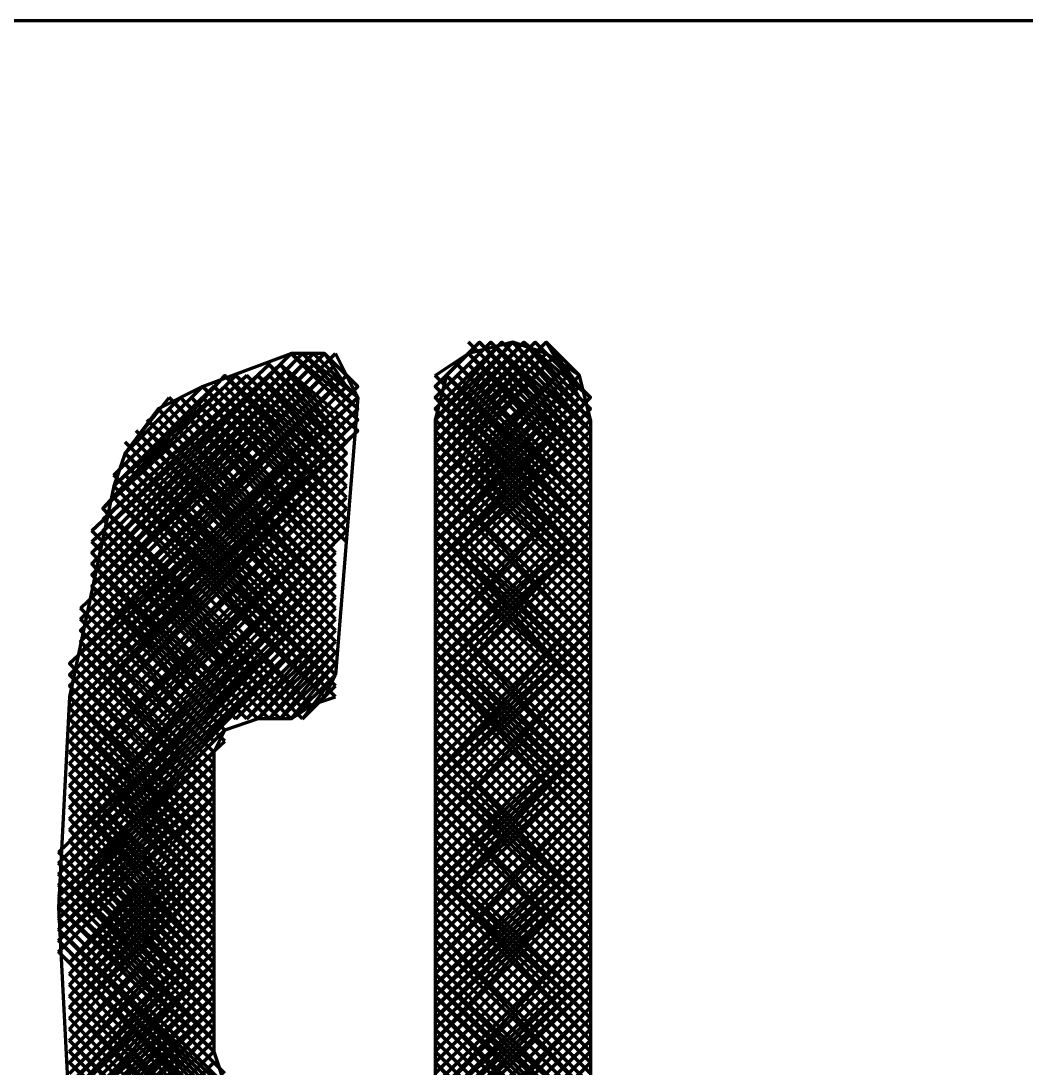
# Model space of a CAD drawing. Header units: inches. Extents: x 19 to 378, y -1 to 556.
# Drawn here: x 185.73 to 195.81, y 247.06 to 257.56 of the extents above; entities that cross this region are included whole.
import ezdxf

# ---------------------------------------------------------------- set-up
doc = ezdxf.new("R2010")
doc.units = ezdxf.units.IN
doc.layers.add('P', color=250, linetype='CONTINUOUS', lineweight=100)

msp = doc.modelspace()

# ---------------------------------------------------------------- linework, layer by layer
at = {"layer": 'P', "color": 0, "linetype": 'CONTINUOUS'}
for points in [[(168.222, 238.778), (205.889, 238.778), (205.889, 257.556), (168.222, 257.556), (168.222, 238.778)], [(191.444, 253.556), (191.333, 254), (191, 254.222), (190.667, 254.333), (190.222, 254.222), (190, 254), (189.889, 253.556)], [(189.889, 253.111), (191, 254.333)], [(189.889, 253.111), (191, 254.333)], [(189.889, 253.222), (191, 254.333)], [(189.889, 253.222), (191, 254.333)], [(189.889, 253.222), (191, 254.333)], [(189.889, 253.222), (191, 254.333)], [(189.889, 253.222), (190.889, 254.333)], [(189.889, 253.222), (190.889, 254.333)], [(189.889, 253.333), (190.889, 254.333)], [(189.889, 253.333), (190.889, 254.333)], [(189.889, 253.333), (190.778, 254.333)], [(189.889, 253.444), (190.778, 254.333)], [(189.889, 253.444), (190.778, 254.333)], [(189.889, 253.444), (190.778, 254.333)], [(189.889, 253.444), (190.778, 254.333)], [(189.889, 253.444), (190.778, 254.333)], [(189.889, 253.444), (190.778, 254.333)], [(189.889, 253.444), (190.667, 254.333)], [(189.889, 253.556), (190.667, 254.333)], [(189.889, 253.556), (190.667, 254.333)], [(189.889, 253.556), (190.556, 254.333)], [(189.889, 253.667), (190.556, 254.333)], [(189.889, 253.667), (190.556, 254.333)], [(189.889, 253.778), (190.444, 254.333)], [(189.889, 253.778), (190.444, 254.333)], [(189.889, 253.778), (190.444, 254.333)], [(189.889, 253.778), (190.444, 254.333)], [(189.889, 253.778), (190.444, 254.333)], [(189.889, 253.889), (190.333, 254.333)], [(191.444, 253), (190.222, 254.222), (191.444, 253), (190.222, 254.222), (191.444, 253.111), (190.222, 254.333)], [(191.444, 253.111), (190.333, 254.333), (191.444, 253.222), (190.333, 254.333), (191.444, 253.222)], [(191.444, 253.222), (190.444, 254.333), (191.444, 253.222), (190.444, 254.333), (191.444, 253.222)], [(191.444, 253.333), (190.444, 254.333), (191.444, 253.333), (190.444, 254.333), (191.444, 253.444), (190.556, 254.333), (191.444, 253.444)], [(191.444, 253.444), (190.556, 254.333), (191.444, 253.444), (190.667, 254.333), (191.444, 253.556), (190.667, 254.333)], [(191.444, 253.556), (190.778, 254.333), (191.444, 253.667), (190.778, 254.333), (191.444, 253.778), (190.778, 254.333)], [(191.444, 253.778), (190.889, 254.333), (191.444, 253.778)], [(191.333, 253.778), (191, 254.333), (191.333, 253.889)], [(191.333, 254), (191, 254.333)], [(186.333, 251.667), (188.889, 254.111), (186.444, 251.667), (188.889, 254.111), (186.444, 251.667), (188.889, 254.111), (186.444, 251.778), (188.889, 254.222)], [(186.444, 251.778), (188.778, 254.222), (186.444, 251.889), (188.778, 254.222), (186.444, 251.889), (188.667, 254.222), (186.444, 251.889)], [(188.667, 254.222), (186.444, 252), (188.556, 254.222), (186.444, 252.111), (188.556, 254.222)], [(186.444, 252.111), (188.556, 254.222), (186.444, 252.111), (188.444, 254.222), (186.444, 252.222), (188.333, 254.111), (186.444, 252.222)], [(187.556, 253.889), (188.444, 254.222)], [(189.111, 253.556), (188.444, 254.222)], [(189.111, 253.556), (188.444, 254.222)], [(189.111, 253.556), (188.444, 254.222)], [(189.111, 253.667), (188.444, 254.222)], [(189.111, 253.778), (189, 254), (188.778, 254.222), (188.444, 254.222)], [(189.111, 253.667), (188.556, 254.222)], [(189.111, 253.667), (188.556, 254.222)], [(189.111, 253.667), (188.556, 254.222)], [(189.111, 253.778), (188.556, 254.222)], [(189.111, 253.778), (188.556, 254.222)], [(189.111, 253.778), (188.556, 254.222)], [(189.111, 253.778), (188.556, 254.222)], [(189.111, 253.778), (188.667, 254.222)], [(189.111, 253.778), (188.667, 254.222)], [(189.111, 253.889), (188.778, 254.222)], [(189, 253.889), (188.778, 254.222)], [(189, 254), (188.889, 254.222)], [(189.889, 252.889), (191.111, 254.222)], [(189.889, 253), (191.111, 254.222)], [(189.889, 253), (191.111, 254.222)], [(189.889, 253), (191.111, 254.222)], [(189.889, 253), (191.111, 254.222)], [(189.889, 253), (191, 254.222)], [(189.889, 253), (191, 254.222)], [(189.889, 253.111), (191, 254.222)], [(189.889, 254), (190.222, 254.222)], [(190, 254), (190.222, 254.222)], [(191.444, 252.889), (190.222, 254.111), (191.444, 252.889), (190.222, 254.222), (191.444, 253), (190.222, 254.222), (191.444, 253)], [(191.222, 254), (191.111, 254.222)], [(186.333, 251.556), (188.889, 254.111), (186.333, 251.556)], [(186.444, 252.333), (188.333, 254.111), (186.444, 252.333)], [(186.444, 252.444), (188.222, 254.111), (186.444, 252.444)], [(189, 253.222), (188.222, 254.111)], [(189, 253.222), (188.222, 254.111)], [(189, 253.333), (188.222, 254.111)], [(189, 253.333), (188.333, 254.111)], [(189, 253.333), (188.333, 254.111)], [(189, 253.444), (188.333, 254.111)], [(189, 253.444), (188.333, 254.111)], [(189, 253.444), (188.333, 254.111)], [(189.111, 253.444), (188.333, 254.111)], [(189.111, 253.444), (188.333, 254.111)], [(189.111, 253.444), (188.333, 254.111)], [(189.111, 253.444), (188.333, 254.111)], [(189, 254), (188.889, 254.111)], [(189.889, 252.667), (191.222, 254.111)], [(189.889, 252.778), (191.222, 254.111)], [(189.889, 252.778), (191.222, 254.111)], [(189.889, 252.778), (191.222, 254.111)], [(189.889, 252.889), (191.222, 254.111)], [(189.889, 252.889), (191.222, 254.111)], [(191.444, 252.667), (190.111, 254), (191.444, 252.667), (190.111, 254.111), (191.444, 252.778), (190.111, 254.111), (191.444, 252.778)], [(189, 253.889), (186.333, 251.222), (189, 254), (186.333, 251.222)], [(186.333, 251.333), (189, 254), (186.333, 251.333), (189, 254)], [(186.333, 251.333), (189, 254), (186.333, 251.333)], [(189, 254), (186.333, 251.444), (188.889, 254), (186.333, 251.444)], [(186.556, 252.444), (188.111, 254), (186.556, 252.444), (188.111, 254)], [(186.556, 252.556), (188.111, 254), (186.556, 252.556)], [(188, 254), (186.556, 252.667), (188, 254)], [(186.556, 252.667), (187.889, 254), (186.556, 252.667), (187.778, 254), (186.667, 252.778), (187.778, 254)], [(189, 252.667), (187.778, 254)], [(189, 252.667), (187.778, 254)], [(189, 252.667), (187.778, 254)], [(189, 252.778), (187.778, 254)], [(189, 252.778), (187.778, 254)], [(189, 252.778), (187.778, 254)], [(189, 252.889), (187.778, 254)], [(189, 252.889), (187.889, 254)], [(189, 252.889), (187.889, 254)], [(189, 252.889), (187.889, 254)], [(189, 253), (187.889, 254)], [(189, 253), (188, 254)], [(189, 253), (188, 254)], [(189, 253), (188, 254)], [(189, 253), (188, 254)], [(189, 253), (188.111, 254)], [(189, 253.111), (188.111, 254)], [(189, 253.111), (188.111, 254)], [(189, 253.111), (188.111, 254)], [(189, 253.111), (188.111, 254)], [(189, 253.222), (188.111, 254)], [(189, 253.222), (188.111, 254)], [(189, 253.222), (188.111, 254)], [(189, 253.222), (188.222, 254)], [(189.889, 252.444), (191.333, 254)], [(189.889, 252.444), (191.333, 254)], [(189.889, 252.556), (191.333, 254)], [(189.889, 252.556), (191.222, 254)], [(189.889, 252.556), (191.222, 254)], [(189.889, 252.667), (191.222, 254)], [(189.889, 252.667), (191.222, 254)], [(189.889, 252.667), (191.222, 254)], [(189.889, 252.667), (191.222, 254)], [(189.889, 252.667), (191.222, 254)], [(189.889, 253.889), (191.444, 252.444), (189.889, 254)], [(191.444, 252.444), (190, 254), (191.444, 252.556), (190, 254), (191.444, 252.556)], [(191.444, 252.667), (190, 254), (191.444, 252.667), (190, 254)], [(186.333, 251.111), (189.111, 253.889), (186.333, 251.111), (189.111, 253.889)], [(187.778, 253.889), (186.667, 252.889), (187.667, 253.889), (186.667, 252.889)], [(186.667, 253), (187.556, 253.889), (186.667, 253)], [(186.667, 253), (187.556, 253.889)], [(187.556, 253.889), (187.111, 253.667), (186.778, 253.222), (186.667, 252.889)], [(189, 252.444), (187.556, 253.889)], [(189, 252.444), (187.556, 253.889)], [(189, 252.444), (187.556, 253.889)], [(189, 252.444), (187.556, 253.889)], [(189, 252.444), (187.556, 253.889)], [(189, 252.556), (187.556, 253.889)], [(189, 252.556), (187.667, 253.889)], [(189, 252.556), (187.667, 253.889)], [(189, 252.556), (187.667, 253.889)], [(189, 252.667), (187.667, 253.889)], [(189, 252.667), (187.667, 253.889)], [(189, 252.667), (187.778, 253.889)], [(189.889, 252.333), (191.333, 253.889)], [(189.889, 252.444), (191.333, 253.889)], [(189.889, 252.444), (191.333, 253.889)], [(189.889, 252.444), (191.333, 253.889)], [(189.889, 252.444), (191.333, 253.889)], [(191.444, 252.333), (189.889, 253.778), (191.444, 252.333), (189.889, 253.889), (191.444, 252.444), (189.889, 253.889), (191.444, 252.444)], [(189.111, 253.667), (186.222, 250.889), (189.111, 253.778), (186.222, 251), (189.111, 253.778)], [(186.222, 251), (189.111, 253.778), (186.222, 251.111), (189.111, 253.778)], [(186.778, 253), (187.556, 253.778)], [(186.778, 253.111), (187.444, 253.778)], [(186.778, 253.222), (187.333, 253.778)], [(186.778, 253.222), (187.333, 253.778)], [(186.778, 253.222), (187.222, 253.778)], [(188.889, 252), (187.222, 253.778)], [(188.889, 252), (187.222, 253.778)], [(188.889, 252), (187.222, 253.778)], [(188.889, 252), (187.222, 253.778)], [(188.889, 252.111), (187.222, 253.778)], [(188.889, 252.111), (187.222, 253.778)], [(188.889, 252.111), (187.222, 253.778)], [(188.889, 252.111), (187.333, 253.778)], [(188.889, 252.111), (187.333, 253.778)], [(188.889, 252.111), (187.333, 253.778)], [(188.889, 252.222), (187.333, 253.778)], [(188.889, 252.222), (187.333, 253.778)], [(188.889, 252.222), (187.444, 253.778)], [(188.889, 252.333), (187.444, 253.778)], [(188.889, 252.333), (187.444, 253.778)], [(188.889, 252.333), (187.444, 253.778)], [(189, 252.333), (187.556, 253.778)], [(189, 252.444), (187.556, 253.778)], [(189.111, 253.778), (188.889, 251)], [(189.889, 252.111), (191.444, 253.778)], [(189.889, 252.111), (191.444, 253.778)], [(189.889, 252.222), (191.444, 253.778)], [(189.889, 252.222), (191.444, 253.778)], [(189.889, 252.222), (191.444, 253.778)], [(189.889, 252.333), (191.444, 253.778)], [(189.889, 252.333), (191.444, 253.778)], [(189.889, 252.333), (191.333, 253.778)], [(189.889, 253.667), (191.444, 252.111), (189.889, 253.778), (191.444, 252.111), (189.889, 253.778)], [(189.889, 253.778), (191.444, 252.222), (189.889, 253.778), (191.444, 252.222)], [(189.111, 253.556), (186.222, 250.778), (189.111, 253.667), (186.222, 250.778)], [(186.889, 253.333), (187.222, 253.667)], [(188.889, 251.778), (187.111, 253.667)], [(188.889, 251.889), (187.111, 253.667)], [(188.889, 251.889), (187.111, 253.667)], [(188.889, 251.889), (187.111, 253.667)], [(188.889, 251.889), (187.222, 253.667)], [(188.889, 251.889), (187.222, 253.667)], [(188.889, 251.889), (187.222, 253.667)], [(189.889, 252.111), (191.444, 253.667)], [(189.889, 252.111), (191.444, 253.667)], [(189.889, 252.111), (191.444, 253.667)], [(189.889, 253.556), (191.444, 252.111), (189.889, 253.667), (191.444, 252.111)], [(189.111, 253.444), (186.222, 250.778), (189.111, 253.556), (186.222, 250.778)], [(188.889, 251.667), (187, 253.556)], [(188.889, 251.667), (187, 253.556)], [(188.889, 251.667), (187, 253.556)], [(188.889, 251.778), (187, 253.556)], [(188.889, 251.778), (187.111, 253.556)], [(188.889, 251.778), (187.111, 253.556)], [(189.889, 253.556), (189.889, 243.778)], [(189.889, 252), (191.444, 253.556)], [(189.889, 252), (191.444, 253.556)], [(189.889, 252.111), (191.444, 253.556)], [(189.889, 253.444), (191.444, 252), (189.889, 253.556), (191.444, 252)], [(191.444, 253.556), (191.444, 243.778)], [(189, 253.333), (186.222, 250.556), (189, 253.444), (186.222, 250.556)], [(186.222, 250.667), (189.111, 253.444), (186.222, 250.667)], [(188.889, 251.333), (186.889, 253.444)], [(188.889, 251.333), (186.889, 253.444)], [(188.889, 251.444), (186.889, 253.444)], [(188.889, 251.444), (186.889, 253.444)], [(188.889, 251.444), (187, 253.444)], [(188.889, 251.556), (187, 253.444)], [(188.889, 251.556), (187, 253.444)], [(188.889, 251.556), (187, 253.444)], [(188.889, 251.556), (187, 253.444)], [(188.889, 251.667), (187, 253.444)], [(188.889, 251.667), (187, 253.444)], [(188.889, 251.667), (187, 253.444)], [(189.889, 251.889), (191.444, 253.444)], [(189.889, 251.889), (191.444, 253.444)], [(189.889, 251.889), (191.444, 253.444)], [(189.889, 251.889), (191.444, 253.444)], [(189.889, 251.889), (191.444, 253.444)], [(189.889, 251.889), (191.444, 253.444)], [(189.889, 252), (191.444, 253.444)], [(191.444, 251.778), (189.889, 253.333), (191.444, 251.778), (189.889, 253.333), (191.444, 251.889), (189.889, 253.444), (191.444, 251.889)], [(189.889, 253.444), (191.444, 251.889), (189.889, 253.444), (191.444, 251.889)], [(189, 253.222), (186.222, 250.556), (189, 253.333), (186.222, 250.556)], [(188.889, 251.222), (186.778, 253.333)], [(188.889, 251.333), (186.889, 253.333)], [(188.889, 251.333), (186.889, 253.333)], [(188.889, 251.333), (186.889, 253.333)], [(188.889, 251.333), (186.889, 253.333)], [(189.889, 251.778), (191.444, 253.333)], [(189.889, 251.778), (191.444, 253.333)], [(189.889, 251.778), (191.444, 253.333)], [(186.222, 250.333), (189, 253.222), (186.222, 250.333)], [(186.222, 250.444), (189, 253.222)], [(186.222, 250.444), (189, 253.222), (186.222, 250.444)], [(188.889, 251), (186.778, 253.222)], [(188.889, 251.111), (186.778, 253.222)], [(188.889, 251.111), (186.778, 253.222)], [(188.889, 251.111), (186.778, 253.222)], [(188.889, 251.111), (186.778, 253.222)], [(188.889, 251.111), (186.778, 253.222)], [(188.889, 251.111), (186.778, 253.222)], [(188.889, 251.222), (186.778, 253.222)], [(188.889, 251.222), (186.778, 253.222)], [(188.889, 251.222), (186.778, 253.222)], [(189.889, 251.667), (191.444, 253.222)], [(189.889, 251.667), (191.444, 253.222)], [(189.889, 251.667), (191.444, 253.222)], [(189.889, 251.667), (191.444, 253.222)], [(189.889, 251.667), (191.444, 253.222)], [(189.889, 251.667), (191.444, 253.222)], [(191.444, 251.667), (189.889, 253.222), (191.444, 251.667), (189.889, 253.222)], [(191.444, 251.667), (189.889, 253.222), (191.444, 251.667), (189.889, 253.222)], [(186.222, 250.333), (189, 253.111), (186.222, 250.333), (189, 253.111)], [(188.889, 250.889), (186.778, 253.111)], [(188.889, 251), (186.778, 253.111)], [(188.889, 251), (186.778, 253.111)], [(188.889, 251), (186.778, 253.111)], [(189.889, 251.556), (191.444, 253.111)], [(189.889, 251.556), (191.444, 253.111)], [(189.889, 251.556), (191.444, 253.111)], [(191.444, 251.556), (189.889, 253.111)], [(191.444, 251.556), (189.889, 253.111)], [(191.444, 251.556), (189.889, 253.111)], [(186.222, 250.111), (189, 253)], [(186.222, 250.111), (189, 253)], [(186.222, 250.111), (189, 253)], [(186.222, 250.222), (189, 253)], [(186.222, 250.222), (189, 253), (186.222, 250.222)], [(188.778, 250.778), (186.667, 253)], [(188.778, 250.778), (186.667, 253)], [(188.778, 250.778), (186.667, 253)], [(188.889, 250.778), (186.667, 253)], [(188.889, 250.778), (186.667, 253)], [(188.889, 250.778), (186.667, 253)], [(188.889, 250.889), (186.667, 253)], [(188.889, 250.889), (186.778, 253)], [(188.889, 250.889), (186.778, 253)], [(189.889, 251.333), (191.444, 253)], [(189.889, 251.333), (191.444, 253)], [(189.889, 251.333), (191.444, 253)], [(189.889, 251.444), (191.444, 253)], [(189.889, 251.444), (191.444, 253)], [(189.889, 251.444), (191.444, 253)], [(191.444, 251.333), (189.889, 253)], [(191.444, 251.333), (189.889, 253)], [(191.444, 251.333), (189.889, 253)], [(191.444, 251.444), (189.889, 253)], [(191.444, 251.444), (189.889, 253)], [(191.444, 251.444), (189.889, 253)], [(186.667, 252.889), (186.222, 250.778), (186.111, 248.667), (186.222, 246.556), (186.667, 244.556)], [(186.222, 250), (189, 252.889)], [(186.222, 250), (189, 252.889)], [(188.778, 250.778), (186.667, 252.889)], [(188.778, 250.778), (186.667, 252.889)], [(188.778, 250.778), (186.667, 252.889)], [(189.889, 251.333), (191.444, 252.889)], [(189.889, 251.333), (191.444, 252.889)], [(189.889, 251.333), (191.444, 252.889)], [(191.444, 251.333), (189.889, 252.889)], [(191.444, 251.333), (189.889, 252.889)], [(191.444, 251.333), (189.889, 252.889)], [(186.222, 250), (189, 252.778)], [(186.222, 250), (189, 252.778)], [(186.222, 250), (189, 252.778)], [(188.667, 250.667), (186.667, 252.778)], [(188.667, 250.667), (186.667, 252.778)], [(188.667, 250.667), (186.667, 252.778)], [(188.778, 250.778), (186.667, 252.778)], [(189.889, 251.222), (191.444, 252.778)], [(189.889, 251.222), (191.444, 252.778)], [(189.889, 251.222), (191.444, 252.778)], [(191.444, 251.222), (189.889, 252.778)], [(191.444, 251.222), (189.889, 252.778)], [(191.444, 251.222), (189.889, 252.778)], [(186.222, 249.778), (189, 252.667)], [(186.222, 249.778), (189, 252.667)], [(186.222, 249.778), (189, 252.667)], [(186.222, 249.889), (189, 252.667)], [(186.222, 249.889), (189, 252.667)], [(186.222, 250), (189, 252.667)], [(188.556, 250.556), (186.556, 252.667)], [(188.556, 250.556), (186.556, 252.667)], [(188.556, 250.556), (186.556, 252.667)], [(188.556, 250.667), (186.556, 252.667)], [(188.556, 250.667), (186.556, 252.667)], [(188.556, 250.667), (186.556, 252.667)], [(188.667, 250.667), (186.556, 252.667)], [(188.667, 250.667), (186.556, 252.667)], [(189.889, 251.111), (191.444, 252.667)], [(189.889, 251.111), (191.444, 252.667)], [(189.889, 251.111), (191.444, 252.667)], [(189.889, 251.111), (191.444, 252.667)], [(189.889, 251.111), (191.444, 252.667)], [(189.889, 251.111), (191.444, 252.667)], [(191.444, 251.111), (189.889, 252.667)], [(191.444, 251.111), (189.889, 252.667)], [(191.444, 251.111), (189.889, 252.667)], [(191.444, 251.111), (189.889, 252.667)], [(191.444, 251.111), (189.889, 252.667)], [(191.444, 251.111), (189.889, 252.667)], [(186.222, 249.778), (189, 252.556)], [(186.222, 249.778), (189, 252.556)], [(186.222, 249.778), (189, 252.556)], [(188.444, 250.556), (186.556, 252.556)], [(188.444, 250.556), (186.556, 252.556)], [(188.556, 250.556), (186.556, 252.556)], [(188.556, 250.556), (186.556, 252.556)], [(189.889, 251), (191.444, 252.556)], [(189.889, 251), (191.444, 252.556)], [(189.889, 251.111), (191.444, 252.556)], [(191.444, 251), (189.889, 252.556)], [(191.444, 251), (189.889, 252.556)], [(191.444, 251.111), (189.889, 252.556)], [(186.222, 249.556), (189, 252.444)], [(186.222, 249.556), (189, 252.444)], [(186.222, 249.556), (189, 252.444)], [(186.222, 249.667), (189, 252.444)], [(186.222, 249.667), (189, 252.444)], [(186.222, 249.667), (189, 252.444)], [(188.333, 250.556), (186.444, 252.444)], [(188.333, 250.556), (186.444, 252.444)], [(188.333, 250.556), (186.556, 252.444)], [(188.333, 250.556), (186.556, 252.444)], [(188.333, 250.556), (186.556, 252.444)], [(188.444, 250.556), (186.556, 252.444)], [(188.444, 250.556), (186.556, 252.444)], [(189.889, 250.778), (191.444, 252.444)], [(189.889, 250.778), (191.444, 252.444)], [(189.889, 250.778), (191.444, 252.444)], [(189.889, 250.889), (191.444, 252.444)], [(189.889, 250.889), (191.444, 252.444)], [(189.889, 250.889), (191.444, 252.444)], [(189.889, 251), (191.444, 252.444)], [(191.444, 250.778), (189.889, 252.444)], [(191.444, 250.778), (189.889, 252.444)], [(191.444, 250.889), (189.889, 252.444)], [(191.444, 250.889), (189.889, 252.444)], [(191.444, 250.889), (189.889, 252.444)], [(191.444, 251), (189.889, 252.444)], [(186.222, 249.444), (188.889, 252.333)], [(186.222, 249.444), (188.889, 252.333)], [(188.222, 250.556), (186.444, 252.333)], [(188.222, 250.556), (186.444, 252.333)], [(188.222, 250.556), (186.444, 252.333)], [(188.333, 250.556), (186.444, 252.333)], [(189.889, 250.778), (191.444, 252.333)], [(189.889, 250.778), (191.444, 252.333)], [(189.889, 250.778), (191.444, 252.333)], [(191.444, 250.778), (189.889, 252.333)], [(191.444, 250.778), (189.889, 252.333)], [(191.444, 250.778), (189.889, 252.333)], [(186.222, 249.444), (188.889, 252.222)], [(186.222, 249.444), (188.889, 252.222)], [(186.222, 249.444), (188.889, 252.222)], [(188.111, 250.556), (186.444, 252.222)], [(188.111, 250.556), (186.444, 252.222)], [(188.111, 250.556), (186.444, 252.222)], [(189.889, 250.667), (191.444, 252.222)], [(189.889, 250.667), (191.444, 252.222)], [(189.889, 250.667), (191.444, 252.222)], [(191.444, 250.667), (189.889, 252.222)], [(191.444, 250.667), (189.889, 252.222)], [(191.444, 250.667), (189.889, 252.222)], [(191.444, 250.778), (189.889, 252.222)], [(186.222, 249.222), (188.889, 252.111)], [(186.222, 249.222), (188.889, 252.111)], [(186.222, 249.333), (188.889, 252.111)], [(186.222, 249.333), (188.889, 252.111)], [(186.222, 249.333), (188.889, 252.111)], [(186.222, 249.444), (188.889, 252.111)], [(187.889, 250.556), (186.444, 252.111)], [(188, 250.556), (186.444, 252.111)], [(188, 250.556), (186.444, 252.111)], [(188, 250.556), (186.444, 252.111)], [(188, 250.556), (186.444, 252.111)], [(188.111, 250.556), (186.444, 252.111)], [(188.111, 250.556), (186.444, 252.111)], [(188.111, 250.556), (186.444, 252.111)], [(189.889, 250.556), (191.444, 252.111)], [(189.889, 250.556), (191.444, 252.111)], [(189.889, 250.556), (191.444, 252.111)], [(189.889, 250.556), (191.444, 252.111)], [(189.889, 250.556), (191.444, 252.111)], [(189.889, 250.556), (191.444, 252.111)], [(191.444, 250.556), (189.889, 252.111)], [(191.444, 250.556), (189.889, 252.111)], [(191.444, 250.556), (189.889, 252.111)], [(191.444, 250.556), (189.889, 252.111)], [(191.444, 250.556), (189.889, 252.111)], [(191.444, 250.556), (189.889, 252.111)], [(186.222, 249.222), (188.889, 252)], [(186.222, 249.222), (188.889, 252)], [(186.222, 249.222), (188.889, 252)], [(187.889, 250.556), (186.444, 252)], [(187.889, 250.556), (186.444, 252)], [(187.889, 250.556), (186.444, 252)], [(189.889, 250.444), (191.444, 252)], [(189.889, 250.444), (191.444, 252)], [(189.889, 250.444), (191.444, 252)], [(191.444, 250.444), (189.889, 252)], [(191.444, 250.444), (189.889, 252)], [(191.444, 250.444), (189.889, 252)], [(186.111, 249), (188.889, 251.889)], [(186.111, 249.111), (188.889, 251.889)], [(186.111, 249.111), (188.889, 251.889)], [(186.111, 249.111), (188.889, 251.889)], [(186.111, 249.222), (188.889, 251.889)], [(187.778, 250.444), (186.444, 251.889)], [(187.778, 250.444), (186.444, 251.889)], [(187.778, 250.444), (186.444, 251.889)], [(187.778, 250.556), (186.444, 251.889)], [(187.778, 250.556), (186.444, 251.889)], [(187.778, 250.556), (186.444, 251.889)], [(187.778, 250.556), (186.444, 251.889)], [(187.889, 250.556), (186.444, 251.889)], [(189.889, 250.333), (191.444, 251.889)], [(189.889, 250.333), (191.444, 251.889)], [(189.889, 250.333), (191.444, 251.889)], [(189.889, 250.333), (191.444, 251.889)], [(189.889, 250.333), (191.444, 251.889)], [(189.889, 250.333), (191.444, 251.889)], [(191.444, 250.333), (189.889, 251.889)], [(191.444, 250.333), (189.889, 251.889)], [(191.444, 250.333), (189.889, 251.889)], [(191.444, 250.333), (189.889, 251.889)], [(191.444, 250.333), (189.889, 251.889)], [(191.444, 250.333), (189.889, 251.889)], [(186.111, 249), (188.889, 251.778)], [(186.111, 249), (188.889, 251.778)], [(186.111, 249), (188.889, 251.778)], [(187.778, 250.444), (186.444, 251.778)], [(187.778, 250.444), (186.444, 251.778)], [(187.778, 250.444), (186.444, 251.778)], [(189.889, 250.222), (191.444, 251.778)], [(189.889, 250.222), (191.444, 251.778)], [(189.889, 250.222), (191.444, 251.778)], [(191.444, 250.222), (189.889, 251.778)], [(191.444, 250.222), (189.889, 251.778)], [(191.444, 250.222), (189.889, 251.778)], [(186.111, 248.778), (188.889, 251.667)], [(186.111, 248.889), (188.889, 251.667)], [(186.111, 248.889), (188.889, 251.667)], [(186.111, 248.889), (188.889, 251.667)], [(186.111, 249), (188.889, 251.667)], [(186.111, 249), (188.889, 251.667)], [(187.667, 250.333), (186.333, 251.667)], [(187.667, 250.333), (186.444, 251.667)], [(187.667, 250.333), (186.444, 251.667)], [(187.667, 250.333), (186.444, 251.667)], [(187.778, 250.333), (186.444, 251.667)], [(187.778, 250.333), (186.444, 251.667)], [(187.778, 250.333), (186.444, 251.667)], [(187.778, 250.333), (186.444, 251.667)], [(189.889, 250), (191.444, 251.667)], [(189.889, 250), (191.444, 251.667)], [(189.889, 250), (191.444, 251.667)], [(189.889, 250.111), (191.444, 251.667)], [(189.889, 250.111), (191.444, 251.667)], [(189.889, 250.111), (191.444, 251.667)], [(191.444, 250), (189.889, 251.667)], [(191.444, 250), (189.889, 251.667)], [(191.444, 250), (189.889, 251.667)], [(191.444, 250.111), (189.889, 251.667)], [(191.444, 250.111), (189.889, 251.667)], [(191.444, 250.111), (189.889, 251.667)], [(187.667, 250.222), (186.333, 251.556)], [(187.667, 250.222), (186.333, 251.556)], [(187.667, 250.222), (186.333, 251.556)], [(187.889, 250.556), (188.889, 251.556)], [(187.889, 250.556), (188.889, 251.556)], [(188, 250.556), (188.889, 251.556)], [(189.889, 250), (191.444, 251.556)], [(189.889, 250), (191.444, 251.556)], [(189.889, 250), (191.444, 251.556)], [(191.444, 250), (189.889, 251.556)], [(191.444, 250), (189.889, 251.556)], [(191.444, 250), (189.889, 251.556)], [(187.667, 250.111), (186.333, 251.444)], [(187.667, 250.111), (186.333, 251.444)], [(187.667, 250.111), (186.333, 251.444)], [(187.667, 250.222), (186.333, 251.444)], [(188, 250.556), (188.889, 251.444)], [(188.111, 250.556), (188.889, 251.444)], [(188.111, 250.556), (188.889, 251.444)], [(189.889, 249.889), (191.444, 251.444)], [(189.889, 249.889), (191.444, 251.444)], [(189.889, 250), (191.444, 251.444)], [(191.444, 249.889), (189.889, 251.444)], [(191.444, 249.889), (189.889, 251.444)], [(191.444, 249.889), (189.889, 251.444)], [(187.667, 250), (186.333, 251.333)], [(187.667, 250), (186.333, 251.333)], [(187.667, 250), (186.333, 251.333)], [(187.667, 250), (186.333, 251.333)], [(187.667, 250), (186.333, 251.333)], [(187.667, 249.889), (186.333, 251.333)], [(187.667, 250), (186.333, 251.333)], [(188.111, 250.556), (188.889, 251.333)], [(188.111, 250.556), (188.889, 251.333)], [(188.111, 250.556), (188.889, 251.333)], [(188.111, 250.556), (188.889, 251.333)], [(188.222, 250.556), (188.889, 251.333)], [(189.889, 249.778), (191.444, 251.333)], [(189.889, 249.778), (191.444, 251.333)], [(189.889, 249.778), (191.444, 251.333)], [(189.889, 249.778), (191.444, 251.333)], [(189.889, 249.778), (191.444, 251.333)], [(189.889, 249.778), (191.444, 251.333)], [(189.889, 249.889), (191.444, 251.333)], [(191.444, 249.778), (189.889, 251.333)], [(191.444, 249.778), (189.889, 251.333)], [(191.444, 249.778), (189.889, 251.333)], [(191.444, 249.778), (189.889, 251.333)], [(191.444, 249.778), (189.889, 251.333)], [(191.444, 249.889), (189.889, 251.333)], [(187.667, 249.889), (186.333, 251.222)], [(187.667, 249.889), (186.333, 251.222)], [(187.667, 249.778), (186.333, 251.222)], [(188.222, 250.556), (188.889, 251.222)], [(188.222, 250.556), (188.889, 251.222)], [(188.333, 250.556), (188.889, 251.222)], [(189.889, 249.667), (191.444, 251.222)], [(189.889, 249.667), (191.444, 251.222)], [(189.889, 249.667), (191.444, 251.222)], [(191.444, 249.667), (189.889, 251.222)], [(191.444, 249.667), (189.889, 251.222)], [(191.444, 249.778), (189.889, 251.222)], [(187.667, 249.667), (186.222, 251.111)], [(187.667, 249.667), (186.222, 251.111)], [(187.667, 249.778), (186.333, 251.111)], [(187.667, 249.778), (186.333, 251.111)], [(187.667, 249.778), (186.333, 251.111)], [(187.667, 249.778), (186.333, 251.111)], [(187.667, 249.778), (186.333, 251.111)], [(188.333, 250.556), (188.889, 251.111)], [(188.333, 250.556), (188.889, 251.111)], [(188.333, 250.556), (188.889, 251.111)], [(188.333, 250.556), (188.889, 251.111)], [(188.333, 250.556), (188.889, 251.111)], [(188.444, 250.556), (188.889, 251.111)], [(189.889, 249.556), (191.444, 251.111)], [(189.889, 249.556), (191.444, 251.111)], [(189.889, 249.556), (191.444, 251.111)], [(189.889, 249.444), (191.444, 251.111)], [(189.889, 249.444), (191.444, 251.111)], [(189.889, 249.444), (191.444, 251.111)], [(191.444, 249.444), (189.889, 251.111)], [(191.444, 249.444), (189.889, 251.111)], [(191.444, 249.444), (189.889, 251.111)], [(191.444, 249.556), (189.889, 251.111)], [(191.444, 249.556), (189.889, 251.111)], [(191.444, 249.556), (189.889, 251.111)], [(191.444, 249.667), (189.889, 251.111)], [(187.667, 249.667), (186.222, 251)], [(187.667, 249.556), (186.222, 251)], [(187.667, 249.556), (186.222, 251)], [(187.667, 249.556), (186.222, 251)], [(188.444, 250.556), (188.889, 251)], [(188.444, 250.556), (188.889, 251)], [(188.444, 250.556), (188.778, 250.778), (188.889, 251)], [(188.556, 250.556), (188.889, 251)], [(189.889, 249.444), (191.444, 251)], [(189.889, 249.444), (191.444, 251)], [(189.889, 249.444), (191.444, 251)], [(191.444, 249.444), (189.889, 251)], [(191.444, 249.444), (189.889, 251)], [(191.444, 249.444), (189.889, 251)], [(187.667, 249.444), (186.222, 250.889)], [(187.667, 249.444), (186.222, 250.889)], [(187.667, 249.444), (186.222, 250.889)], [(188.556, 250.556), (188.889, 250.889)], [(188.556, 250.556), (188.889, 250.889)], [(189.889, 249.333), (191.444, 250.889)], [(189.889, 249.333), (191.444, 250.889)], [(189.889, 249.333), (191.444, 250.889)], [(191.444, 249.333), (189.889, 250.889)], [(191.444, 249.333), (189.889, 250.889)], [(191.444, 249.333), (189.889, 250.889)], [(187.667, 249.444), (186.222, 250.778)], [(187.667, 249.444), (186.222, 250.778)], [(187.667, 249.444), (186.222, 250.778)], [(187.667, 249.333), (186.222, 250.778)], [(187.667, 249.333), (186.222, 250.778)], [(187.667, 249.333), (186.222, 250.778)], [(187.667, 249.222), (186.222, 250.778)], [(188.556, 250.667), (188.889, 250.778)], [(188.667, 250.667), (188.778, 250.778)], [(189.889, 249.222), (191.444, 250.778)], [(189.889, 249.222), (191.444, 250.778)], [(189.889, 249.222), (191.444, 250.778)], [(189.889, 249.222), (191.444, 250.778)], [(189.889, 249.222), (191.444, 250.778)], [(189.889, 249.222), (191.444, 250.778)], [(191.444, 249.222), (189.889, 250.778)], [(191.444, 249.222), (189.889, 250.778)], [(191.444, 249.222), (189.889, 250.778)], [(191.444, 249.222), (189.889, 250.778)], [(191.444, 249.222), (189.889, 250.778)], [(191.444, 249.222), (189.889, 250.778)], [(187.667, 249.222), (186.222, 250.667)], [(187.667, 249.222), (186.222, 250.667)], [(187.667, 249.222), (186.222, 250.667)], [(189.889, 249.111), (191.444, 250.667)], [(189.889, 249.111), (191.444, 250.667)], [(189.889, 249.111), (191.444, 250.667)], [(191.444, 249.111), (189.889, 250.667)], [(191.444, 249.111), (189.889, 250.667)], [(191.444, 249.111), (189.889, 250.667)], [(187.667, 249.222), (186.222, 250.556)], [(187.667, 249.222), (186.222, 250.556)], [(187.667, 249.111), (186.222, 250.556)], [(187.667, 249.111), (186.222, 250.556)], [(187.667, 249.111), (186.222, 250.556)], [(187.667, 249.111), (186.222, 250.556)], [(187.667, 249), (186.222, 250.556)], [(188.444, 250.556), (188.111, 250.556), (187.778, 250.444), (187.667, 250.222), (187.667, 247.222), (187.778, 246.889), (188.111, 246.778), (188.444, 246.778)], [(189.889, 249), (191.444, 250.556)], [(189.889, 249), (191.444, 250.556)], [(189.889, 249), (191.444, 250.556)], [(189.889, 249), (191.444, 250.556)], [(189.889, 249), (191.444, 250.556)], [(189.889, 249), (191.444, 250.556)], [(191.444, 249), (189.889, 250.556)], [(191.444, 249), (189.889, 250.556)], [(191.444, 249), (189.889, 250.556)], [(191.444, 249), (189.889, 250.556)], [(191.444, 249), (189.889, 250.556)], [(191.444, 249), (189.889, 250.556)], [(186.111, 248.778), (187.778, 250.444)], [(187.667, 249), (186.222, 250.444)], [(187.667, 249), (186.222, 250.444)], [(187.667, 249), (186.222, 250.444)], [(187.667, 249), (186.222, 250.444)], [(189.889, 249), (191.444, 250.444)], [(189.889, 248.889), (191.444, 250.444)], [(189.889, 248.889), (191.444, 250.444)], [(191.444, 248.889), (189.889, 250.444)], [(191.444, 248.889), (189.889, 250.444)], [(191.444, 248.889), (189.889, 250.444)], [(186.111, 248.667), (187.667, 250.333)], [(186.111, 248.667), (187.667, 250.333)], [(186.111, 248.778), (187.778, 250.333)], [(187.667, 249), (186.222, 250.333)], [(187.667, 248.889), (186.222, 250.333)], [(187.667, 248.889), (186.222, 250.333)], [(187.667, 248.889), (186.222, 250.333)], [(187.667, 248.778), (186.222, 250.333)], [(187.667, 248.778), (186.222, 250.333)], [(189.889, 248.889), (191.444, 250.333)], [(189.889, 248.778), (191.444, 250.333)], [(189.889, 248.778), (191.444, 250.333)], [(189.889, 248.778), (191.444, 250.333)], [(189.889, 248.667), (191.444, 250.333)], [(189.889, 248.667), (191.444, 250.333)], [(191.444, 248.667), (189.889, 250.333)], [(191.444, 248.667), (189.889, 250.333)], [(191.444, 248.778), (189.889, 250.333)], [(191.444, 248.778), (189.889, 250.333)], [(191.444, 248.778), (189.889, 250.333)], [(191.444, 248.778), (189.889, 250.333)], [(186.111, 248.667), (187.667, 250.222)], [(186.111, 248.667), (187.667, 250.222)], [(186.111, 248.667), (187.667, 250.222)], [(187.667, 248.778), (186.222, 250.222)], [(187.667, 248.667), (186.222, 250.222)], [(187.667, 248.667), (186.222, 250.222)], [(187.667, 248.667), (186.222, 250.222)], [(189.889, 248.667), (191.444, 250.222)], [(189.889, 248.667), (191.444, 250.222)], [(189.889, 248.667), (191.444, 250.222)], [(191.444, 248.667), (189.889, 250.222)], [(191.444, 248.667), (189.889, 250.222)], [(191.444, 248.667), (189.889, 250.222)], [(186.111, 248.556), (187.667, 250.111)], [(186.111, 248.556), (187.667, 250.111)], [(186.111, 248.667), (187.667, 250.111)], [(187.667, 248.667), (186.222, 250.111)], [(187.667, 248.667), (186.222, 250.111)], [(187.667, 248.667), (186.222, 250.111)], [(189.889, 248.667), (191.444, 250.111)], [(189.889, 248.556), (191.444, 250.111)], [(189.889, 248.556), (191.444, 250.111)], [(189.889, 248.556), (191.444, 250.111)], [(191.444, 248.556), (189.889, 250.111)], [(191.444, 248.556), (189.889, 250.111)], [(191.444, 248.667), (189.889, 250.111)], [(186.111, 248.444), (187.667, 250)], [(186.111, 248.444), (187.667, 250)], [(186.111, 248.444), (187.667, 250)], [(186.111, 248.444), (187.667, 250)], [(186.111, 248.444), (187.667, 250)], [(186.111, 248.556), (187.667, 250)], [(187.667, 248.556), (186.222, 250)], [(187.667, 248.556), (186.222, 250)], [(187.667, 248.556), (186.222, 250)], [(187.667, 248.444), (186.222, 250)], [(187.667, 248.444), (186.222, 250)], [(187.667, 248.444), (186.222, 250)], [(187.667, 248.444), (186.222, 250)], [(189.889, 248.444), (191.444, 250)], [(189.889, 248.444), (191.444, 250)], [(189.889, 248.444), (191.444, 250)], [(189.889, 248.444), (191.444, 250)], [(189.889, 248.444), (191.444, 250)], [(189.889, 248.444), (191.444, 250)], [(191.444, 248.444), (189.889, 250)], [(191.444, 248.444), (189.889, 250)], [(191.444, 248.444), (189.889, 250)], [(191.444, 248.444), (189.889, 250)], [(191.444, 248.444), (189.889, 250)], [(191.444, 248.444), (189.889, 250)], [(191.444, 248.556), (189.889, 250)], [(186.111, 248.333), (187.667, 249.889)], [(186.111, 248.333), (187.667, 249.889)], [(186.111, 248.333), (187.667, 249.889)], [(186.111, 248.444), (187.667, 249.889)], [(187.667, 248.444), (186.222, 249.889)], [(187.667, 248.444), (186.222, 249.889)], [(187.667, 248.333), (186.222, 249.889)], [(189.889, 248.333), (191.444, 249.889)], [(189.889, 248.333), (191.444, 249.889)], [(189.889, 248.333), (191.444, 249.889)], [(191.444, 248.333), (189.889, 249.889)], [(191.444, 248.333), (189.889, 249.889)], [(191.444, 248.333), (189.889, 249.889)], [(186.111, 248.222), (187.667, 249.778)], [(186.111, 248.222), (187.667, 249.778)], [(186.111, 248.222), (187.667, 249.778)], [(186.111, 248.333), (187.667, 249.778)], [(186.222, 248.111), (187.667, 249.778)], [(186.222, 248.111), (187.667, 249.778)], [(187.667, 248.333), (186.222, 249.778)], [(187.667, 248.333), (186.222, 249.778)], [(187.667, 248.222), (186.222, 249.778)], [(187.667, 248.222), (186.222, 249.778)], [(187.667, 248.222), (186.222, 249.778)], [(187.667, 248.111), (186.222, 249.778)], [(189.889, 248.222), (191.444, 249.778)], [(189.889, 248.222), (191.444, 249.778)], [(189.889, 248.222), (191.444, 249.778)], [(189.889, 248.111), (191.444, 249.778)], [(189.889, 248.111), (191.444, 249.778)], [(189.889, 248.111), (191.444, 249.778)], [(191.444, 248.111), (189.889, 249.778)], [(191.444, 248.111), (189.889, 249.778)], [(191.444, 248.111), (189.889, 249.778)], [(191.444, 248.222), (189.889, 249.778)], [(191.444, 248.222), (189.889, 249.778)], [(191.444, 248.222), (189.889, 249.778)], [(186.222, 248.111), (187.667, 249.667)], [(186.222, 248.111), (187.667, 249.667)], [(186.222, 248.111), (187.667, 249.667)], [(187.667, 248.111), (186.222, 249.667)], [(187.667, 248.111), (186.222, 249.667)], [(187.667, 248.111), (186.222, 249.667)], [(187.667, 248.111), (186.222, 249.667)], [(189.889, 248.111), (191.444, 249.667)], [(189.889, 248.111), (191.444, 249.667)], [(189.889, 248.111), (191.444, 249.667)], [(191.444, 248.111), (189.889, 249.667)], [(191.444, 248.111), (189.889, 249.667)], [(191.444, 248.111), (189.889, 249.667)], [(186.222, 248), (187.667, 249.556)], [(186.222, 248), (187.667, 249.556)], [(186.222, 248.111), (187.667, 249.556)], [(187.667, 248.111), (186.222, 249.556)], [(187.667, 248), (186.222, 249.556)], [(187.667, 248), (186.222, 249.556)], [(189.889, 248), (191.444, 249.556)], [(189.889, 248), (191.444, 249.556)], [(189.889, 248), (191.444, 249.556)], [(191.444, 248), (189.889, 249.556)], [(191.444, 248), (189.889, 249.556)], [(191.444, 248), (189.889, 249.556)], [(186.222, 247.889), (187.667, 249.444)], [(186.222, 247.889), (187.667, 249.444)], [(186.222, 247.889), (187.667, 249.444)], [(186.222, 247.889), (187.667, 249.444)], [(186.222, 247.889), (187.667, 249.444)], [(186.222, 248), (187.667, 249.444)], [(187.667, 248), (186.222, 249.444)], [(187.667, 248), (186.222, 249.444)], [(187.667, 247.889), (186.222, 249.444)], [(187.667, 247.889), (186.222, 249.444)], [(187.667, 247.889), (186.222, 249.444)], [(187.667, 247.889), (186.222, 249.444)], [(189.889, 247.889), (191.444, 249.444)], [(189.889, 247.889), (191.444, 249.444)], [(189.889, 247.889), (191.444, 249.444)], [(189.889, 247.889), (191.444, 249.444)], [(189.889, 247.889), (191.444, 249.444)], [(189.889, 247.889), (191.444, 249.444)], [(191.444, 247.889), (189.889, 249.444)], [(191.444, 247.889), (189.889, 249.444)], [(191.444, 247.889), (189.889, 249.444)], [(191.444, 247.889), (189.889, 249.444)], [(191.444, 247.889), (189.889, 249.444)], [(191.444, 247.889), (189.889, 249.444)], [(186.222, 247.778), (187.667, 249.333)], [(186.222, 247.889), (187.667, 249.333)], [(186.222, 247.889), (187.667, 249.333)], [(187.667, 247.889), (186.222, 249.333)], [(187.667, 247.889), (186.222, 249.333)], [(187.667, 247.778), (186.222, 249.333)], [(189.889, 247.889), (191.444, 249.333)], [(189.889, 247.778), (191.444, 249.333)], [(189.889, 247.778), (191.444, 249.333)], [(191.444, 247.778), (189.889, 249.333)], [(191.444, 247.778), (189.889, 249.333)], [(191.444, 247.778), (189.889, 249.333)], [(187.667, 247.667), (186.111, 249.222)], [(186.222, 247.667), (187.667, 249.222)], [(186.222, 247.667), (187.667, 249.222)], [(186.222, 247.667), (187.667, 249.222)], [(186.222, 247.667), (187.667, 249.222)], [(186.222, 247.778), (187.667, 249.222)], [(186.222, 247.778), (187.667, 249.222)], [(187.667, 247.778), (186.222, 249.222)], [(187.667, 247.778), (186.222, 249.222)], [(187.667, 247.667), (186.222, 249.222)], [(187.667, 247.667), (186.222, 249.222)], [(187.667, 247.667), (186.222, 249.222)], [(187.667, 247.667), (186.222, 249.222)], [(189.889, 247.778), (191.444, 249.222)], [(189.889, 247.667), (191.444, 249.222)], [(189.889, 247.667), (191.444, 249.222)], [(189.889, 247.667), (191.444, 249.222)], [(189.889, 247.667), (191.444, 249.222)], [(189.889, 247.667), (191.444, 249.222)], [(191.444, 247.667), (189.889, 249.222)], [(191.444, 247.667), (189.889, 249.222)], [(191.444, 247.667), (189.889, 249.222)], [(191.444, 247.667), (189.889, 249.222)], [(191.444, 247.667), (189.889, 249.222)], [(191.444, 247.667), (189.889, 249.222)], [(187.667, 247.667), (186.111, 249.111)], [(187.667, 247.556), (186.111, 249.111)], [(187.667, 247.556), (186.111, 249.111)], [(186.222, 247.556), (187.667, 249.111)], [(186.222, 247.667), (187.667, 249.111)], [(186.222, 247.667), (187.667, 249.111)], [(189.889, 247.667), (191.444, 249.111)], [(189.889, 247.556), (191.444, 249.111)], [(189.889, 247.556), (191.444, 249.111)], [(191.444, 247.556), (189.889, 249.111)], [(191.444, 247.556), (189.889, 249.111)], [(191.444, 247.667), (189.889, 249.111)], [(187.667, 247.556), (186.111, 249)], [(187.667, 247.444), (186.111, 249)], [(187.667, 247.444), (186.111, 249)], [(187.667, 247.444), (186.111, 249)], [(187.667, 247.333), (186.111, 249)], [(187.667, 247.333), (186.111, 249)], [(186.222, 247.444), (187.667, 249)], [(186.222, 247.444), (187.667, 249)], [(186.222, 247.444), (187.667, 249)], [(186.222, 247.556), (187.667, 249)], [(186.222, 247.556), (187.667, 249)], [(186.222, 247.556), (187.667, 249)], [(189.889, 247.556), (191.444, 249)], [(189.889, 247.444), (191.444, 249)], [(189.889, 247.444), (191.444, 249)], [(189.889, 247.444), (191.444, 249)], [(189.889, 247.333), (191.444, 249)], [(189.889, 247.333), (191.444, 249)], [(189.889, 247.333), (191.444, 249)], [(191.444, 247.333), (189.889, 249)], [(191.444, 247.333), (189.889, 249)], [(191.444, 247.444), (189.889, 249)], [(191.444, 247.444), (189.889, 249)], [(191.444, 247.444), (189.889, 249)], [(191.444, 247.556), (189.889, 249)], [(187.667, 247.333), (186.111, 248.889)], [(187.667, 247.333), (186.111, 248.889)], [(187.667, 247.333), (186.111, 248.889)], [(186.222, 247.333), (187.667, 248.889)], [(186.222, 247.333), (187.667, 248.889)], [(186.222, 247.333), (187.667, 248.889)], [(189.889, 247.333), (191.444, 248.889)], [(189.889, 247.333), (191.444, 248.889)], [(189.889, 247.333), (191.444, 248.889)], [(191.444, 247.333), (189.889, 248.889)], [(191.444, 247.333), (189.889, 248.889)], [(191.444, 247.333), (189.889, 248.889)], [(191.444, 247.333), (189.889, 248.889)], [(187.667, 247.333), (186.111, 248.778)], [(187.667, 247.222), (186.111, 248.778)], [(187.667, 247.222), (186.111, 248.778)], [(186.222, 247.333), (187.667, 248.778)], [(186.222, 247.333), (187.667, 248.778)], [(186.222, 247.333), (187.667, 248.778)], [(189.889, 247.222), (191.444, 248.778)], [(189.889, 247.222), (191.444, 248.778)], [(189.889, 247.222), (191.444, 248.778)], [(191.444, 247.222), (189.889, 248.778)], [(191.444, 247.222), (189.889, 248.778)], [(191.444, 247.222), (189.889, 248.778)], [(187.667, 247.222), (186.111, 248.667)], [(187.667, 247.111), (186.111, 248.667)], [(187.667, 247.111), (186.111, 248.667)], [(187.667, 247.111), (186.111, 248.667)], [(187.667, 247.111), (186.111, 248.667)], [(187.667, 247.111), (186.111, 248.667)], [(187.778, 247), (186.111, 248.667)], [(186.222, 247.111), (187.667, 248.667)], [(186.222, 247.111), (187.667, 248.667)], [(186.222, 247.111), (187.667, 248.667)], [(186.222, 247.222), (187.667, 248.667)], [(186.222, 247.222), (187.667, 248.667)], [(186.222, 247.222), (187.667, 248.667)], [(186.222, 247.222), (187.667, 248.667)], [(189.889, 247.111), (191.444, 248.667)], [(189.889, 247.111), (191.444, 248.667)], [(189.889, 247.111), (191.444, 248.667)], [(189.889, 247.111), (191.444, 248.667)], [(189.889, 247.111), (191.444, 248.667)], [(189.889, 247.111), (191.444, 248.667)], [(191.444, 247.111), (189.889, 248.667)], [(191.444, 247.111), (189.889, 248.667)], [(191.444, 247.111), (189.889, 248.667)], [(191.444, 247.111), (189.889, 248.667)], [(191.444, 247.111), (189.889, 248.667)], [(191.444, 247.111), (189.889, 248.667)], [(187.778, 246.889), (186.111, 248.556)], [(188.889, 245.778), (186.111, 248.556)], [(188.889, 245.778), (186.111, 248.556)], [(186.222, 247.111), (187.667, 248.556)], [(186.222, 247.111), (187.667, 248.556)], [(186.222, 247.111), (187.667, 248.556)], [(189.889, 247), (191.444, 248.556)], [(189.889, 247), (191.444, 248.556)], [(189.889, 247), (191.444, 248.556)], [(191.444, 247), (189.889, 248.556)], [(191.444, 247), (189.889, 248.556)], [(191.444, 247), (189.889, 248.556)], [(188.889, 245.778), (186.111, 248.444)], [(188.889, 245.667), (186.111, 248.444)], [(188.889, 245.667), (186.111, 248.444)], [(188.889, 245.667), (186.111, 248.444)], [(188.889, 245.556), (186.111, 248.444)], [(188.889, 245.556), (186.111, 248.444)], [(186.222, 246.889), (187.667, 248.444)], [(186.222, 246.889), (187.667, 248.444)], [(186.222, 247), (187.667, 248.444)], [(186.222, 247), (187.667, 248.444)], [(186.222, 247), (187.667, 248.444)], [(186.222, 247), (187.667, 248.444)], [(189.889, 246.889), (191.444, 248.444)], [(189.889, 246.889), (191.444, 248.444)], [(189.889, 246.889), (191.444, 248.444)], [(189.889, 246.778), (191.444, 248.444)], [(189.889, 246.778), (191.444, 248.444)], [(189.889, 246.778), (191.444, 248.444)], [(191.444, 246.778), (189.889, 248.444)], [(191.444, 246.778), (189.889, 248.444)], [(191.444, 246.778), (189.889, 248.444)], [(191.444, 246.889), (189.889, 248.444)], [(191.444, 246.889), (189.889, 248.444)], [(191.444, 246.889), (189.889, 248.444)], [(188.889, 245.556), (186.111, 248.333)], [(188.889, 245.444), (186.111, 248.333)], [(188.889, 245.444), (186.111, 248.333)], [(186.222, 246.778), (187.667, 248.333)], [(186.222, 246.778), (187.667, 248.333)], [(186.222, 246.889), (187.667, 248.333)], [(189.889, 246.778), (191.444, 248.333)], [(189.889, 246.778), (191.444, 248.333)], [(189.889, 246.778), (191.444, 248.333)], [(191.444, 246.778), (189.889, 248.333)], [(191.444, 246.778), (189.889, 248.333)], [(191.444, 246.778), (189.889, 248.333)], [(188.889, 245.444), (186.111, 248.222)], [(188.889, 245.444), (186.111, 248.222)], [(186.222, 246.778), (187.667, 248.222)], [(186.222, 246.778), (187.667, 248.222)], [(186.222, 246.778), (187.667, 248.222)], [(188.889, 245.444), (186.222, 248.222)], [(189.889, 246.667), (191.444, 248.222)], [(189.889, 246.667), (191.444, 248.222)], [(189.889, 246.667), (191.444, 248.222)], [(191.444, 246.667), (189.889, 248.222)], [(191.444, 246.667), (189.889, 248.222)], [(191.444, 246.667), (189.889, 248.222)], [(186.222, 246.556), (187.667, 248.111)], [(186.222, 246.667), (187.667, 248.111)], [(186.222, 246.667), (187.667, 248.111)], [(186.222, 246.667), (187.667, 248.111)], [(186.222, 246.778), (187.667, 248.111)], [(186.222, 246.778), (187.667, 248.111)], [(188.889, 245.444), (186.222, 248.111)], [(188.889, 245.333), (186.222, 248.111)], [(188.889, 245.333), (186.222, 248.111)], [(188.889, 245.222), (186.222, 248.111)], [(188.889, 245.222), (186.222, 248.111)], [(188.889, 245.222), (186.222, 248.111)], [(189.889, 246.667), (191.444, 248.111)], [(189.889, 246.556), (191.444, 248.111)], [(189.889, 246.556), (191.444, 248.111)], [(189.889, 246.556), (191.444, 248.111)], [(189.889, 246.556), (191.444, 248.111)], [(189.889, 246.556), (191.444, 248.111)], [(191.444, 246.556), (189.889, 248.111)], [(191.444, 246.556), (189.889, 248.111)], [(191.444, 246.556), (189.889, 248.111)], [(191.444, 246.556), (189.889, 248.111)], [(191.444, 246.556), (189.889, 248.111)], [(191.444, 246.556), (189.889, 248.111)], [(186.222, 246.556), (187.667, 248)], [(186.222, 246.556), (187.667, 248)], [(186.222, 246.556), (187.667, 248)], [(188.889, 245.222), (186.222, 248)], [(188.889, 245.222), (186.222, 248)], [(188.889, 245.222), (186.222, 248)], [(189.889, 246.556), (191.444, 248)], [(189.889, 246.444), (191.444, 248)], [(189.889, 246.444), (191.444, 248)], [(191.444, 246.444), (189.889, 248)], [(191.444, 246.444), (189.889, 248)], [(191.444, 246.556), (189.889, 248)], [(186.222, 246.444), (187.667, 247.889)], [(186.222, 246.444), (187.667, 247.889)], [(186.222, 246.444), (187.667, 247.889)], [(186.222, 246.556), (187.667, 247.889)], [(186.222, 246.556), (187.667, 247.889)], [(186.222, 246.556), (187.667, 247.889)], [(188.889, 245.111), (186.222, 247.889)], [(188.889, 245.111), (186.222, 247.889)], [(188.889, 245.111), (186.222, 247.889)], [(188.889, 245), (186.222, 247.889)], [(188.889, 245), (186.222, 247.889)], [(189.889, 246.444), (191.444, 247.889)], [(189.889, 246.333), (191.444, 247.889)], [(189.889, 246.333), (191.444, 247.889)], [(189.889, 246.333), (191.444, 247.889)], [(189.889, 246.333), (191.444, 247.889)], [(189.889, 246.333), (191.444, 247.889)], [(189.889, 246.333), (191.444, 247.889)], [(191.444, 246.333), (189.889, 247.889)], [(191.444, 246.333), (189.889, 247.889)], [(191.444, 246.333), (189.889, 247.889)], [(191.444, 246.333), (189.889, 247.889)], [(191.444, 246.333), (189.889, 247.889)], [(191.444, 246.444), (189.889, 247.889)], [(186.222, 246.333), (187.667, 247.778)], [(186.222, 246.333), (187.667, 247.778)], [(186.222, 246.444), (187.667, 247.778)], [(189, 245), (186.222, 247.778)], [(189, 245), (186.222, 247.778)], [(189, 245), (186.222, 247.778)], [(189.889, 246.222), (191.444, 247.778)], [(189.889, 246.222), (191.444, 247.778)], [(189.889, 246.222), (191.444, 247.778)], [(191.444, 246.333), (189.889, 247.778)], [(191.444, 246.222), (189.889, 247.778)], [(191.444, 246.222), (189.889, 247.778)], [(191.444, 246.222), (189.889, 247.778)], [(186.222, 246.333), (187.667, 247.667)], [(186.222, 246.333), (187.667, 247.667)], [(186.222, 246.333), (187.667, 247.667)], [(189, 245), (186.222, 247.667)], [(189, 244.889), (186.222, 247.667)], [(189, 244.889), (186.222, 247.667)], [(189, 244.889), (186.222, 247.667)], [(189, 244.778), (186.222, 247.667)], [(189, 244.778), (186.222, 247.667)], [(186.333, 246.222), (187.667, 247.667)], [(186.333, 246.222), (187.667, 247.667)], [(186.333, 246.333), (187.667, 247.667)], [(186.333, 246.333), (187.667, 247.667)], [(189.889, 246.111), (191.444, 247.667)], [(189.889, 246.111), (191.444, 247.667)], [(189.889, 246.111), (191.444, 247.667)], [(189.889, 246), (191.444, 247.667)], [(189.889, 246), (191.444, 247.667)], [(189.889, 246), (191.444, 247.667)], [(191.444, 246.111), (189.889, 247.667)], [(191.444, 246.111), (189.889, 247.667)], [(191.444, 246.111), (189.889, 247.667)], [(191.444, 246), (189.889, 247.667)], [(191.444, 246), (189.889, 247.667)], [(191.444, 246), (189.889, 247.667)], [(189, 244.667), (186.222, 247.556)], [(189, 244.667), (186.222, 247.556)], [(189, 244.667), (186.222, 247.556)], [(186.333, 246.111), (187.667, 247.556)], [(186.333, 246.111), (187.667, 247.556)], [(186.333, 246.222), (187.667, 247.556)], [(189.889, 246), (191.444, 247.556)], [(189.889, 246), (191.444, 247.556)], [(189.889, 246), (191.444, 247.556)], [(191.444, 246), (189.889, 247.556)], [(191.444, 246), (189.889, 247.556)], [(191.444, 246), (189.889, 247.556)], [(189, 244.667), (186.222, 247.444)], [(189, 244.667), (186.222, 247.444)], [(189, 244.667), (186.222, 247.444)], [(186.333, 246), (187.667, 247.444)], [(186.333, 246.111), (187.667, 247.444)], [(186.333, 246.111), (187.667, 247.444)], [(189.889, 245.889), (191.444, 247.444)], [(189.889, 245.889), (191.444, 247.444)], [(189.889, 245.889), (191.444, 247.444)], [(191.444, 245.889), (189.889, 247.444)], [(191.444, 245.889), (189.889, 247.444)], [(191.444, 245.889), (189.889, 247.444)], [(189, 244.556), (186.222, 247.333)], [(189, 244.556), (186.222, 247.333)], [(189, 244.556), (186.222, 247.333)], [(189, 244.444), (186.222, 247.333)], [(189, 244.444), (186.222, 247.333)], [(186.333, 246), (187.667, 247.333)], [(186.333, 246), (187.667, 247.333)], [(186.333, 246), (187.667, 247.333)], [(186.333, 246), (187.667, 247.333)], [(186.333, 246), (187.667, 247.333)], [(186.333, 246), (187.667, 247.333)], [(189.889, 245.778), (191.444, 247.333)], [(189.889, 245.778), (191.444, 247.333)], [(189.889, 245.778), (191.444, 247.333)], [(189.889, 245.778), (191.444, 247.333)], [(189.889, 245.778), (191.444, 247.333)], [(189.889, 245.778), (191.444, 247.333)], [(191.444, 245.778), (189.889, 247.333)], [(191.444, 245.778), (189.889, 247.333)], [(191.444, 245.778), (189.889, 247.333)], [(191.444, 245.778), (189.889, 247.333)], [(191.444, 245.778), (189.889, 247.333)], [(191.444, 245.778), (189.889, 247.333)], [(189, 244.444), (186.222, 247.222)], [(189, 244.444), (186.222, 247.222)], [(189, 244.444), (186.222, 247.222)], [(186.333, 245.889), (187.667, 247.222)], [(186.333, 245.889), (187.667, 247.222)], [(186.333, 245.889), (187.667, 247.222)], [(189.889, 245.667), (191.444, 247.222)], [(189.889, 245.667), (191.444, 247.222)], [(189.889, 245.667), (191.444, 247.222)], [(191.444, 245.667), (189.889, 247.222)], [(191.444, 245.667), (189.889, 247.222)], [(191.444, 245.667), (189.889, 247.222)], [(189, 244.444), (186.222, 247.111), (189, 244.333), (186.222, 247.111)], [(189, 244.333), (186.222, 247.111), (189, 244.222), (186.222, 247.111)], [(186.333, 245.778), (187.667, 247.111)], [(186.333, 245.778), (187.667, 247.111)], [(186.333, 245.778), (187.667, 247.111)], [(186.333, 245.778), (187.667, 247.111)], [(186.444, 245.778), (187.667, 247.111)], [(186.444, 245.778), (187.667, 247.111)], [(186.444, 245.778), (187.667, 247.111)], [(189.889, 245.556), (191.444, 247.111)], [(189.889, 245.556), (191.444, 247.111)], [(189.889, 245.556), (191.444, 247.111)], [(189.889, 245.556), (191.444, 247.111)], [(189.889, 245.444), (191.444, 247.111)], [(189.889, 245.444), (191.444, 247.111)], [(191.444, 245.556), (189.889, 247.111)], [(191.444, 245.556), (189.889, 247.111)], [(191.444, 245.556), (189.889, 247.111)], [(191.444, 245.444), (189.889, 247.111)], [(191.444, 245.444), (189.889, 247.111)], [(191.444, 245.444), (189.889, 247.111)]]:
    msp.add_lwpolyline(points, dxfattribs=at)

doc.saveas('drawing.dxf')
